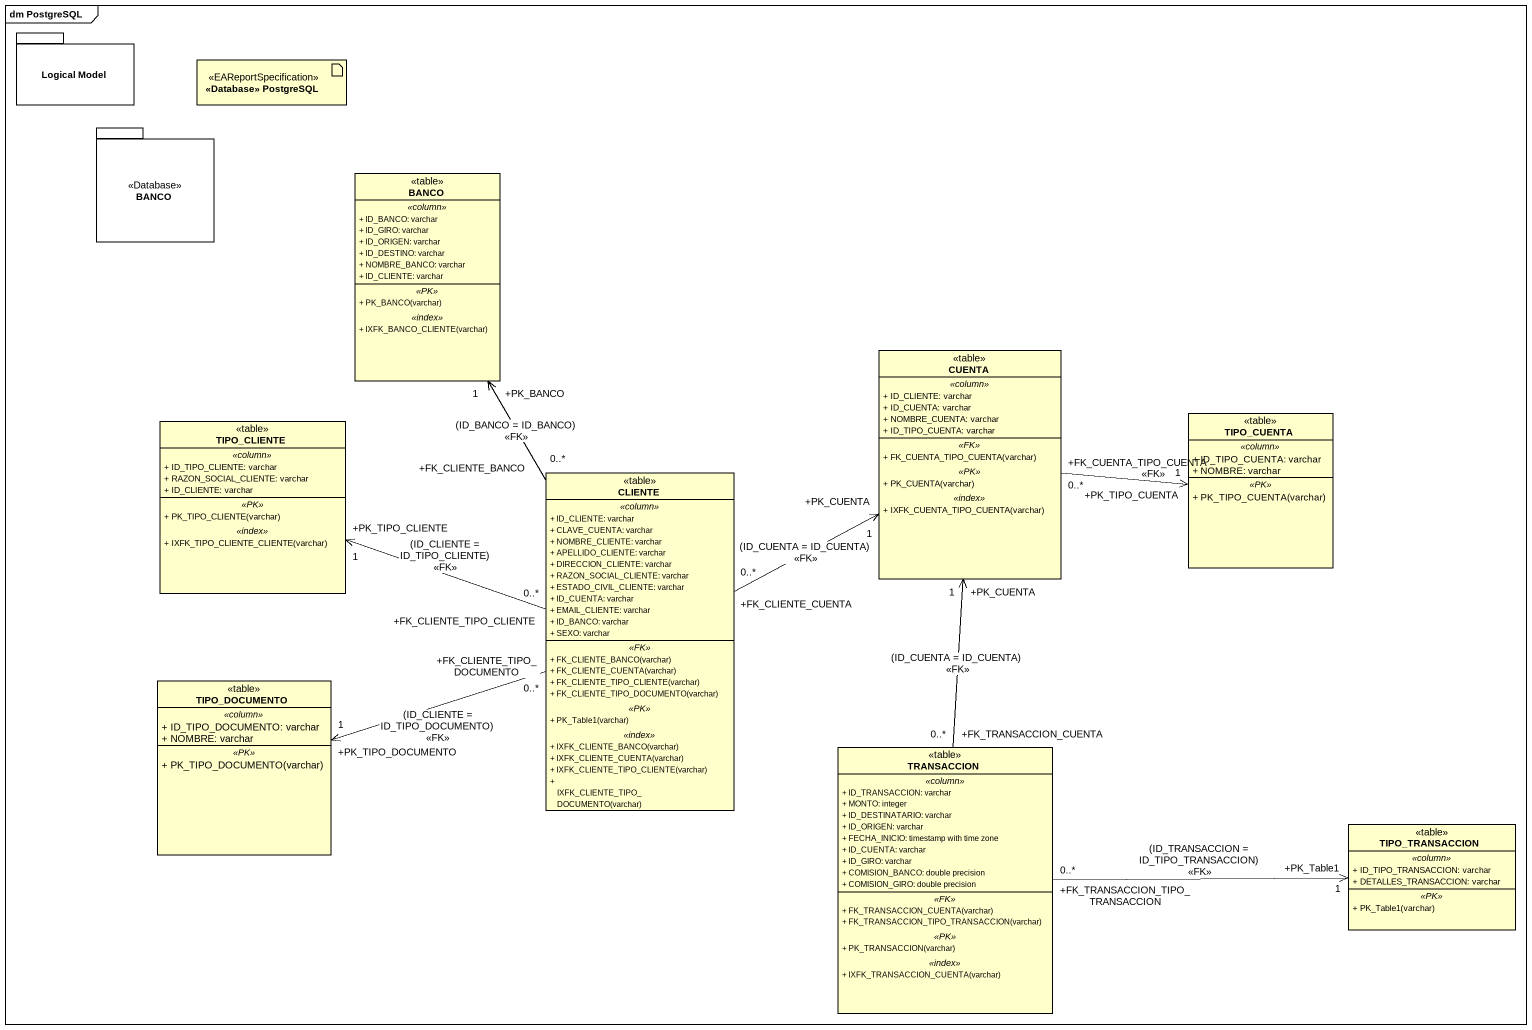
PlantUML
@startuml
mainframe dm PostgreSQL
allowmixing
hide circle
hide empty members
skinparam classAttributeIconSize 0
package "Logical Model" as Logical_Model {
}
artifact "<<Database>> PostgreSQL" as Database_PostgreSQL <<EAReportSpecification>>
package BANCO <<Database>> {
}
class "BANCO" as BANCO_2 <<table>> {
  .. <<column>> ..
  + ID_BANCO: varchar
  + ID_GIRO: varchar
  + ID_ORIGEN: varchar
  + ID_DESTINO: varchar
  + NOMBRE_BANCO: varchar
  + ID_CLIENTE: varchar
  .. <<PK>> ..
  + PK_BANCO(varchar)
  .. <<index>> ..
  + IXFK_BANCO_CLIENTE(varchar)
}
class CUENTA <<table>> {
  .. <<column>> ..
  + ID_CLIENTE: varchar
  + ID_CUENTA: varchar
  + NOMBRE_CUENTA: varchar
  + ID_TIPO_CUENTA: varchar
  .. <<FK>> ..
  + FK_CUENTA_TIPO_CUENTA(varchar)
  .. <<PK>> ..
  + PK_CUENTA(varchar)
  .. <<index>> ..
  + IXFK_CUENTA_TIPO_CUENTA(varchar)
}
class TIPO_CLIENTE <<table>> {
  .. <<column>> ..
  + ID_TIPO_CLIENTE: varchar
  + RAZON_SOCIAL_CLIENTE: varchar
  + ID_CLIENTE: varchar
  .. <<PK>> ..
  + PK_TIPO_CLIENTE(varchar)
  .. <<index>> ..
  + IXFK_TIPO_CLIENTE_CLIENTE(varchar)
}
class TIPO_CUENTA <<table>> {
  .. <<column>> ..
  + ID_TIPO_CUENTA: varchar
  + NOMBRE: varchar
  .. <<PK>> ..
  + PK_TIPO_CUENTA(varchar)
}
class CLIENTE <<table>> {
  .. <<column>> ..
  + ID_CLIENTE: varchar
  + CLAVE_CUENTA: varchar
  + NOMBRE_CLIENTE: varchar
  + APELLIDO_CLIENTE: varchar
  + DIRECCION_CLIENTE: varchar
  + RAZON_SOCIAL_CLIENTE: varchar
  + ESTADO_CIVIL_CLIENTE: varchar
  + ID_CUENTA: varchar
  + EMAIL_CLIENTE: varchar
  + ID_BANCO: varchar
  + SEXO: varchar
  .. <<FK>> ..
  + FK_CLIENTE_BANCO(varchar)
  + FK_CLIENTE_CUENTA(varchar)
  + FK_CLIENTE_TIPO_CLIENTE(varchar)
  + FK_CLIENTE_TIPO_DOCUMENTO(varchar)
  .. <<PK>> ..
  + PK_Table1(varchar)
  .. <<index>> ..
  + IXFK_CLIENTE_BANCO(varchar)
  + IXFK_CLIENTE_CUENTA(varchar)
  + IXFK_CLIENTE_TIPO_CLIENTE(varchar)
  + IXFK_CLIENTE_TIPO_DOCUMENTO(varchar)
}
class TIPO_DOCUMENTO <<table>> {
  .. <<column>> ..
  + ID_TIPO_DOCUMENTO: varchar
  + NOMBRE: varchar
  .. <<PK>> ..
  + PK_TIPO_DOCUMENTO(varchar)
}
class TRANSACCION <<table>> {
  .. <<column>> ..
  + ID_TRANSACCION: varchar
  + MONTO: integer
  + ID_DESTINATARIO: varchar
  + ID_ORIGEN: varchar
  + FECHA_INICIO: timestamp with time zone
  + ID_CUENTA: varchar
  + ID_GIRO: varchar
  + COMISION_BANCO: double precision
  + COMISION_GIRO: double precision
  .. <<FK>> ..
  + FK_TRANSACCION_CUENTA(varchar)
  + FK_TRANSACCION_TIPO_TRANSACCION(varchar)
  .. <<PK>> ..
  + PK_TRANSACCION(varchar)
  .. <<index>> ..
  + IXFK_TRANSACCION_CUENTA(varchar)
}
class TIPO_TRANSACCION <<table>> {
  .. <<column>> ..
  + ID_TIPO_TRANSACCION: varchar
  + DETALLES_TRANSACCION: varchar
  .. <<PK>> ..
  + PK_Table1(varchar)
}
CUENTA "+FK_CUENTA_TIPO_CUENTA\n0..*" -right-> "+PK_TIPO_CUENTA\n1" TIPO_CUENTA : <<FK>>
CLIENTE "+FK_CLIENTE_BANCO\n0..*" -up-> "+PK_BANCO\n1" BANCO_2 : (ID_BANCO = ID_BANCO)\n<<FK>>
CLIENTE "+FK_CLIENTE_CUENTA\n0..*" -right-> "+PK_CUENTA\n1" CUENTA : (ID_CUENTA = ID_CUENTA)\n<<FK>>
CLIENTE "+FK_CLIENTE_TIPO_CLIENTE\n0..*" -left-> "+PK_TIPO_CLIENTE\n1" TIPO_CLIENTE : (ID_CLIENTE = ID_TIPO_CLIENTE)\n<<FK>>
CLIENTE "+FK_CLIENTE_TIPO_DOCUMENTO\n0..*" -left-> "+PK_TIPO_DOCUMENTO\n1" TIPO_DOCUMENTO : (ID_CLIENTE = ID_TIPO_DOCUMENTO)\n<<FK>>
TRANSACCION "+FK_TRANSACCION_CUENTA\n0..*" -up-> "+PK_CUENTA\n1" CUENTA : (ID_CUENTA = ID_CUENTA)\n<<FK>>
TRANSACCION "+FK_TRANSACCION_TIPO_TRANSACCION\n0..*" -right-> "+PK_Table1\n1" TIPO_TRANSACCION : (ID_TRANSACCION = ID_TIPO_TRANSACCION)\n<<FK>>
@enduml
